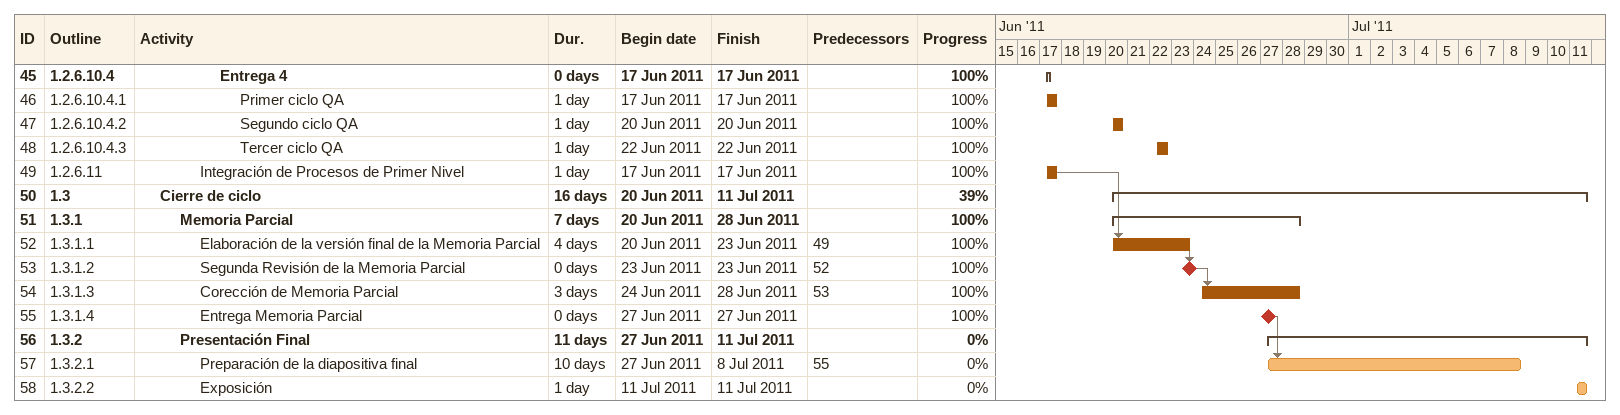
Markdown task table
| ID | WBS | Task | Duration | Start | Finish | Predecessors | % complete |
|---|---|---|---|---|---|---|---|
| 45 | 1.2.6.10.4 | **Entrega 4** | 0d | 2011-06-17 | 2011-06-17 |  | 100 |
| 46 | 1.2.6.10.4.1 | Primer ciclo QA | 1d | 2011-06-17 | 2011-06-17 |  | 100 |
| 47 | 1.2.6.10.4.2 | Segundo ciclo QA | 1d | 2011-06-20 | 2011-06-20 |  | 100 |
| 48 | 1.2.6.10.4.3 | Tercer ciclo QA | 1d | 2011-06-22 | 2011-06-22 |  | 100 |
| 49 | 1.2.6.11 | Integración de Procesos de Primer Nivel | 1d | 2011-06-17 | 2011-06-17 |  | 100 |
| 50 | 1.3 | **Cierre de ciclo** | 16d | 2011-06-20 | 2011-07-11 |  | 39 |
| 51 | 1.3.1 | **Memoria Parcial** | 7d | 2011-06-20 | 2011-06-28 |  | 100 |
| 52 | 1.3.1.1 | Elaboración de la versión final de la Memoria Parcial | 4d | 2011-06-20 | 2011-06-23 | 49 | 100 |
| 53 | 1.3.1.2 | Segunda Revisión de la Memoria Parcial | 0d | 2011-06-23 | 2011-06-23 | 52 | 100 |
| 54 | 1.3.1.3 | Corección de Memoria Parcial | 3d | 2011-06-24 | 2011-06-28 | 53 | 100 |
| 55 | 1.3.1.4 | Entrega Memoria Parcial | 0d | 2011-06-27 | 2011-06-27 |  | 100 |
| 56 | 1.3.2 | **Presentación Final** | 11d | 2011-06-27 | 2011-07-11 |  | 0 |
| 57 | 1.3.2.1 | Preparación de la diapositiva final | 10d | 2011-06-27 | 2011-07-08 | 55 | 0 |
| 58 | 1.3.2.2 | Exposición | 1d | 2011-07-11 | 2011-07-11 |  | 0 |
